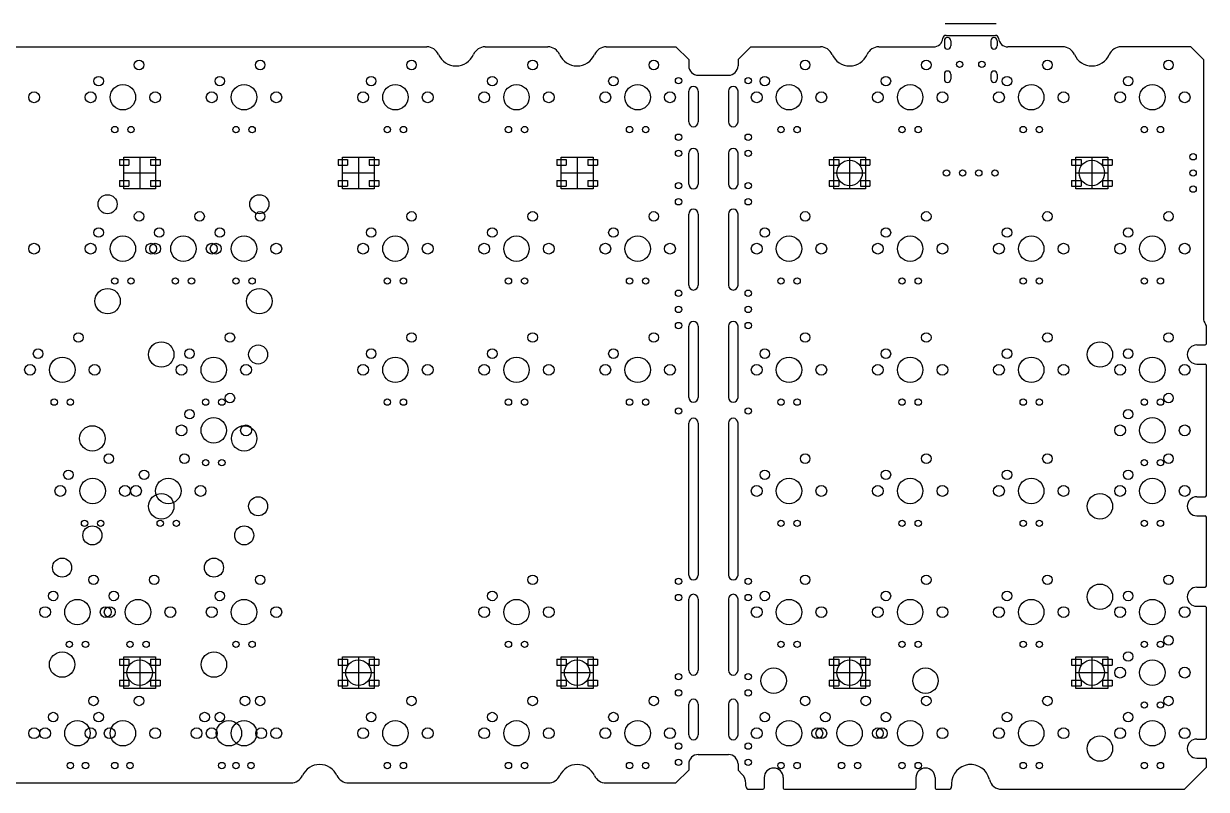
# Model space of a CAD drawing. Header units: millimetres. Extents: x 473 to 899, y 287 to 423.
# Drawn here: x 712.7 to 898.7, y 287.2 to 407.6 of the extents above; entities that cross this region are included whole.
import ezdxf

# ---------------------------------------------------------------- set-up
doc = ezdxf.new("R2010")
doc.units = ezdxf.units.MM
doc.layers.add('b8000', color=220, linetype='Continuous')

msp = doc.modelspace()

# ---------------------------------------------------------------- linework, layer by layer
at = {"layer": 'b8000', "color": 5}
msp.add_line((857.67, 407.58), (865.67, 407.58), dxfattribs=at)
at = {"layer": 'b8000'}
for p, q in [((857.8, 405.73), (865.54, 405.73)), ((704.33, 403.93), (776.12, 403.93)), ((785.29, 403.93), (795.17, 403.93)), ((804.34, 403.93), (815.31, 403.93)), ((815.31, 403.93), (817.31, 401.93)), ((827.07, 403.93), (825.07, 401.93)), ((827.07, 403.93), (838.04, 403.93)), ((847.2, 403.93), (855.81, 403.93)), ((876.14, 403.93), (867.53, 403.93)), ((896.27, 403.93), (885.3, 403.93)), ((896.27, 403.93), (898.27, 401.93)), ((817.31, 401.93), (817.31, 400.93)), ((825.07, 401.93), (825.07, 400.93)), ((898.27, 401.93), (898.27, 361.28)), ((818.81, 399.47), (823.57, 399.47)), ((727.76, 386.2), (727.76, 385.3)), ((727.76, 386.2), (729.26, 386.2)), ((727.76, 385.3), (729.26, 385.3)), ((728.46, 386.6), (733.46, 386.6)), ((728.46, 381.6), (728.46, 386.6)), ((729.26, 386.2), (729.26, 385.3)), ((730.96, 386.6), (730.96, 381.6)), ((732.66, 386.2), (732.66, 385.3)), ((732.66, 386.2), (734.16, 386.2)), ((732.66, 385.3), (734.16, 385.3)), ((733.46, 386.6), (733.46, 381.6)), ((734.16, 386.2), (734.16, 385.3)), ((762.16, 386.2), (762.16, 385.3)), ((762.16, 386.2), (763.66, 386.2)), ((762.16, 385.3), (763.66, 385.3)), ((762.86, 386.6), (767.86, 386.6)), ((762.86, 381.6), (762.86, 386.6)), ((763.66, 386.2), (763.66, 385.3)), ((765.36, 386.6), (765.36, 381.6)), ((767.06, 386.2), (767.06, 385.3)), ((767.06, 386.2), (768.56, 386.2)), ((767.06, 385.3), (768.56, 385.3)), ((767.86, 386.6), (767.86, 381.6)), ((768.56, 386.2), (768.56, 385.3)), ((796.56, 386.2), (796.56, 385.3)), ((796.56, 386.2), (798.06, 386.2)), ((796.56, 385.3), (798.06, 385.3)), ((797.26, 386.6), (802.26, 386.6)), ((797.26, 381.6), (797.26, 386.6)), ((798.06, 386.2), (798.06, 385.3)), ((799.76, 386.6), (799.76, 381.6)), ((801.46, 386.2), (801.46, 385.3)), ((801.46, 386.2), (802.96, 386.2)), ((801.46, 385.3), (802.96, 385.3)), ((802.26, 386.6), (802.26, 381.6)), ((802.96, 386.2), (802.96, 385.3)), ((839.42, 386.2), (839.42, 385.3)), ((839.42, 386.2), (840.92, 386.2)), ((839.42, 385.3), (840.92, 385.3)), ((840.12, 386.6), (845.12, 386.6)), ((840.12, 381.6), (840.12, 386.6)), ((840.92, 386.2), (840.92, 385.3)), ((842.62, 386.6), (842.62, 381.6)), ((844.32, 386.2), (844.32, 385.3)), ((844.32, 386.2), (845.82, 386.2)), ((844.32, 385.3), (845.82, 385.3)), ((845.12, 386.6), (845.12, 381.6)), ((845.82, 386.2), (845.82, 385.3)), ((877.52, 386.2), (877.52, 385.3)), ((877.52, 386.2), (879.02, 386.2)), ((877.52, 385.3), (879.02, 385.3)), ((878.22, 386.6), (883.22, 386.6)), ((878.22, 381.6), (878.22, 386.6)), ((879.02, 386.2), (879.02, 385.3)), ((880.72, 386.6), (880.72, 381.6)), ((882.42, 386.2), (882.42, 385.3)), ((882.42, 386.2), (883.92, 386.2)), ((882.42, 385.3), (883.92, 385.3)), ((883.22, 386.6), (883.22, 381.6)), ((883.92, 386.2), (883.92, 385.3)), ((728.46, 384.1), (733.46, 384.1)), ((762.86, 384.1), (767.86, 384.1)), ((797.26, 384.1), (802.26, 384.1)), ((840.12, 384.1), (845.12, 384.1)), ((878.22, 384.1), (883.22, 384.1)), ((727.76, 382.9), (727.76, 382)), ((727.76, 382.9), (729.26, 382.9)), ((727.76, 382), (729.26, 382)), ((733.46, 381.6), (728.46, 381.6)), ((729.26, 382.9), (729.26, 382)), ((732.66, 382.9), (732.66, 382)), ((732.66, 382.9), (734.16, 382.9)), ((732.66, 382), (734.16, 382)), ((734.16, 382.9), (734.16, 382)), ((762.16, 382.9), (762.16, 382)), ((762.16, 382.9), (763.66, 382.9)), ((762.16, 382), (763.66, 382)), ((767.86, 381.6), (762.86, 381.6)), ((763.66, 382.9), (763.66, 382)), ((767.06, 382.9), (767.06, 382)), ((767.06, 382.9), (768.56, 382.9)), ((767.06, 382), (768.56, 382)), ((768.56, 382.9), (768.56, 382)), ((796.56, 382.9), (796.56, 382)), ((796.56, 382.9), (798.06, 382.9)), ((796.56, 382), (798.06, 382)), ((802.26, 381.6), (797.26, 381.6)), ((798.06, 382.9), (798.06, 382)), ((801.46, 382.9), (801.46, 382)), ((801.46, 382.9), (802.96, 382.9)), ((801.46, 382), (802.96, 382)), ((802.96, 382.9), (802.96, 382)), ((839.42, 382.9), (839.42, 382)), ((839.42, 382.9), (840.92, 382.9)), ((839.42, 382), (840.92, 382)), ((845.12, 381.6), (840.12, 381.6)), ((840.92, 382.9), (840.92, 382)), ((844.32, 382.9), (844.32, 382)), ((844.32, 382.9), (845.82, 382.9)), ((844.32, 382), (845.82, 382)), ((845.82, 382.9), (845.82, 382)), ((877.52, 382.9), (877.52, 382)), ((877.52, 382.9), (879.02, 382.9)), ((877.52, 382), (879.02, 382)), ((883.22, 381.6), (878.22, 381.6)), ((879.02, 382.9), (879.02, 382)), ((882.42, 382.9), (882.42, 382)), ((882.42, 382.9), (883.92, 382.9)), ((882.42, 382), (883.92, 382)), ((883.92, 382.9), (883.92, 382)), ((898.73, 357.25), (898.73, 360)), ((897.23, 357.05), (898.53, 357.05)), ((897.23, 354.05), (898.53, 354.05)), ((898.73, 333.38), (898.73, 353.85)), ((897.23, 333.18), (898.53, 333.18)), ((897.23, 330.18), (898.53, 330.18)), ((898.73, 319.15), (898.73, 329.98)), ((897.23, 318.95), (898.53, 318.95)), ((897.23, 315.95), (898.53, 315.95)), ((898.73, 295.28), (898.73, 315.75)), ((727.76, 307.62), (727.76, 306.72)), ((727.76, 307.62), (729.26, 307.62)), ((728.46, 308.02), (733.46, 308.02)), ((728.46, 303.02), (728.46, 308.02)), ((729.26, 307.62), (729.26, 306.72)), ((730.96, 308.02), (730.96, 303.02)), ((732.66, 307.62), (732.66, 306.72)), ((732.66, 307.62), (734.16, 307.62)), ((733.46, 308.02), (733.46, 303.02)), ((734.16, 307.62), (734.16, 306.72)), ((762.16, 307.62), (762.16, 306.72)), ((762.16, 307.62), (763.66, 307.62)), ((762.86, 308.02), (767.86, 308.02)), ((762.86, 303.02), (762.86, 308.02)), ((763.66, 307.62), (763.66, 306.72)), ((765.36, 308.02), (765.36, 303.02)), ((767.06, 307.62), (767.06, 306.72)), ((767.06, 307.62), (768.56, 307.62)), ((767.86, 308.02), (767.86, 303.02)), ((768.56, 307.62), (768.56, 306.72)), ((796.56, 307.62), (796.56, 306.72)), ((796.56, 307.62), (798.06, 307.62)), ((797.26, 308.02), (802.26, 308.02)), ((797.26, 303.02), (797.26, 308.02)), ((798.06, 307.62), (798.06, 306.72)), ((799.76, 308.02), (799.76, 303.02)), ((801.46, 307.62), (801.46, 306.72)), ((801.46, 307.62), (802.96, 307.62)), ((802.26, 308.02), (802.26, 303.02)), ((802.96, 307.62), (802.96, 306.72)), ((839.42, 307.62), (839.42, 306.72)), ((839.42, 307.62), (840.92, 307.62)), ((840.12, 308.02), (845.12, 308.02)), ((840.12, 303.02), (840.12, 308.02)), ((840.92, 307.62), (840.92, 306.72)), ((842.62, 308.02), (842.62, 303.02)), ((844.32, 307.62), (844.32, 306.72)), ((844.32, 307.62), (845.82, 307.62)), ((845.12, 308.02), (845.12, 303.02)), ((845.82, 307.62), (845.82, 306.72)), ((877.52, 307.62), (877.52, 306.72)), ((877.52, 307.62), (879.02, 307.62)), ((878.22, 308.02), (883.22, 308.02)), ((878.22, 303.02), (878.22, 308.02)), ((879.02, 307.62), (879.02, 306.72)), ((880.72, 308.02), (880.72, 303.02)), ((882.42, 307.62), (882.42, 306.72)), ((882.42, 307.62), (883.92, 307.62)), ((883.22, 308.02), (883.22, 303.02)), ((883.92, 307.62), (883.92, 306.72)), ((727.76, 306.72), (729.26, 306.72)), ((728.46, 305.52), (733.46, 305.52)), ((732.66, 306.72), (734.16, 306.72)), ((762.16, 306.72), (763.66, 306.72)), ((762.86, 305.52), (767.86, 305.52)), ((767.06, 306.72), (768.56, 306.72)), ((796.56, 306.72), (798.06, 306.72)), ((797.26, 305.52), (802.26, 305.52)), ((801.46, 306.72), (802.96, 306.72)), ((839.42, 306.72), (840.92, 306.72)), ((840.12, 305.52), (845.12, 305.52)), ((844.32, 306.72), (845.82, 306.72)), ((877.52, 306.72), (879.02, 306.72)), ((878.22, 305.52), (883.22, 305.52)), ((882.42, 306.72), (883.92, 306.72)), ((727.76, 304.32), (727.76, 303.42)), ((727.76, 304.32), (729.26, 304.32)), ((727.76, 303.42), (729.26, 303.42)), ((729.26, 304.32), (729.26, 303.42)), ((732.66, 304.32), (732.66, 303.42)), ((732.66, 304.32), (734.16, 304.32)), ((732.66, 303.42), (734.16, 303.42)), ((734.16, 304.32), (734.16, 303.42)), ((762.16, 304.32), (762.16, 303.42)), ((762.16, 304.32), (763.66, 304.32)), ((762.16, 303.42), (763.66, 303.42)), ((763.66, 304.32), (763.66, 303.42)), ((767.06, 304.32), (767.06, 303.42)), ((767.06, 304.32), (768.56, 304.32)), ((767.06, 303.42), (768.56, 303.42)), ((768.56, 304.32), (768.56, 303.42)), ((796.56, 304.32), (796.56, 303.42)), ((796.56, 304.32), (798.06, 304.32)), ((796.56, 303.42), (798.06, 303.42)), ((798.06, 304.32), (798.06, 303.42)), ((801.46, 304.32), (801.46, 303.42)), ((801.46, 304.32), (802.96, 304.32)), ((801.46, 303.42), (802.96, 303.42)), ((802.96, 304.32), (802.96, 303.42)), ((839.42, 304.32), (839.42, 303.42)), ((839.42, 304.32), (840.92, 304.32)), ((839.42, 303.42), (840.92, 303.42)), ((840.92, 304.32), (840.92, 303.42)), ((844.32, 304.32), (844.32, 303.42)), ((844.32, 304.32), (845.82, 304.32)), ((844.32, 303.42), (845.82, 303.42)), ((845.82, 304.32), (845.82, 303.42)), ((877.52, 304.32), (877.52, 303.42)), ((877.52, 304.32), (879.02, 304.32)), ((877.52, 303.42), (879.02, 303.42)), ((879.02, 304.32), (879.02, 303.42)), ((882.42, 304.32), (882.42, 303.42)), ((882.42, 304.32), (883.92, 304.32)), ((882.42, 303.42), (883.92, 303.42)), ((883.92, 304.32), (883.92, 303.42)), ((733.46, 303.02), (728.46, 303.02)), ((767.86, 303.02), (762.86, 303.02)), ((802.26, 303.02), (797.26, 303.02)), ((845.12, 303.02), (840.12, 303.02)), ((883.22, 303.02), (878.22, 303.02)), ((897.23, 295.08), (898.53, 295.08)), ((818.81, 292.63), (823.57, 292.63)), ((897.23, 292.08), (898.53, 292.08)), ((817.31, 291.17), (817.31, 290.17)), ((825.07, 291.17), (825.07, 290.17)), ((898.73, 290.63), (895.27, 287.17)), ((898.73, 290.63), (898.73, 291.88)), ((817.31, 290.17), (815.31, 288.17)), ((825.07, 290.17), (825.71, 289.52)), ((829.18, 289.01), (829.18, 287.37)), ((832.18, 289.01), (832.18, 287.37)), ((853.06, 289.01), (853.06, 287.37)), ((856.06, 289.01), (856.06, 287.37)), ((676.67, 288.17), (754.74, 288.17)), ((763.81, 288.17), (795.22, 288.17)), ((804.29, 288.17), (815.31, 288.17)), ((826.3, 287.67), (826.3, 288.11)), ((826.8, 287.17), (828.98, 287.17)), ((832.38, 287.17), (852.86, 287.17)), ((856.26, 287.17), (858.17, 287.17)), ((858.67, 288.07), (858.67, 287.67)), ((866.55, 287.17), (895.27, 287.17))]:
    msp.add_line(p, q, dxfattribs=at)
at = {"layer": 'b8000', "color": 2}
for p, q in [((857.52, 404.88), (857.52, 404.08)), ((858.52, 404.88), (858.52, 404.08)), ((864.82, 404.88), (864.82, 404.08)), ((865.82, 404.88), (865.82, 404.08)), ((857.52, 399.63), (857.52, 398.83)), ((858.52, 399.63), (858.52, 398.83)), ((864.82, 399.63), (864.82, 398.83)), ((865.82, 399.63), (865.82, 398.83)), ((817.31, 392.12), (817.31, 396.97)), ((818.81, 396.97), (818.81, 392.12)), ((823.57, 396.97), (823.57, 392.12)), ((825.07, 392.12), (825.07, 396.97)), ((817.31, 382.36), (817.31, 387.22)), ((818.81, 387.22), (818.81, 382.36)), ((823.57, 387.22), (823.57, 382.36)), ((825.07, 382.36), (825.07, 387.22)), ((817.31, 366.44), (817.31, 377.64)), ((818.81, 377.64), (818.81, 366.44)), ((823.57, 377.64), (823.57, 366.44)), ((825.07, 366.44), (825.07, 377.64)), ((817.31, 348.81), (817.31, 360.01)), ((818.81, 360.01), (818.81, 348.81)), ((823.57, 360.01), (823.57, 348.81)), ((825.07, 348.81), (825.07, 360.01)), ((817.31, 320.87), (817.31, 344.77)), ((818.81, 344.77), (818.81, 320.87)), ((823.57, 344.77), (823.57, 320.87)), ((825.07, 320.87), (825.07, 344.77)), ((817.31, 305.89), (817.31, 317.09)), ((818.81, 317.09), (818.81, 305.89)), ((823.57, 317.09), (823.57, 305.89)), ((825.07, 305.89), (825.07, 317.09)), ((817.31, 295.72), (817.31, 300.58)), ((818.81, 300.58), (818.81, 295.72)), ((823.57, 300.58), (823.57, 295.72)), ((825.07, 295.72), (825.07, 300.58))]:
    msp.add_line(p, q, dxfattribs=at)
at = {"layer": 'b8000'}
for centre, radius in [((730.86, 401.08), 0.75), ((749.91, 401.08), 0.75), ((773.72, 401.08), 0.75), ((792.77, 401.08), 0.75), ((811.82, 401.08), 0.75), ((835.63, 401.08), 0.75), ((854.68, 401.08), 0.75), ((873.73, 401.08), 0.75), ((892.78, 401.08), 0.75), ((724.51, 398.54), 0.75), ((743.56, 398.54), 0.75), ((767.37, 398.54), 0.75), ((786.42, 398.54), 0.75), ((805.47, 398.54), 0.75), ((829.28, 398.54), 0.75), ((848.33, 398.54), 0.75), ((867.38, 398.54), 0.75), ((886.43, 398.54), 0.75), ((714.35, 396), 0.85), ((723.24, 396), 0.85), ((728.32, 396), 2), ((733.4, 396), 0.85), ((742.29, 396), 0.85), ((747.37, 396), 2), ((752.45, 396), 0.85), ((766.1, 396), 0.85), ((771.18, 396), 2), ((776.26, 396), 0.85), ((785.15, 396), 0.85), ((790.23, 396), 2), ((795.31, 396), 0.85), ((804.2, 396), 0.85), ((809.28, 396), 2), ((814.36, 396), 0.85), ((828.01, 396), 0.85), ((833.09, 396), 2), ((838.17, 396), 0.85), ((847.06, 396), 0.85), ((852.14, 396), 2), ((857.22, 396), 0.85), ((866.11, 396), 0.85), ((871.19, 396), 2), ((876.27, 396), 0.85), ((885.16, 396), 0.85), ((890.24, 396), 2), ((895.32, 396), 0.85), ((727.05, 390.92), 0.5), ((729.59, 390.92), 0.5), ((746.1, 390.92), 0.5), ((748.64, 390.92), 0.5), ((769.91, 390.92), 0.5), ((772.45, 390.92), 0.5), ((788.96, 390.92), 0.5), ((791.5, 390.92), 0.5), ((808.01, 390.92), 0.5), ((810.55, 390.92), 0.5), ((831.82, 390.92), 0.5), ((834.36, 390.92), 0.5), ((850.87, 390.92), 0.5), ((853.41, 390.92), 0.5), ((869.92, 390.92), 0.5), ((872.46, 390.92), 0.5), ((888.97, 390.92), 0.5), ((891.51, 390.92), 0.5), ((842.62, 384.1), 2), ((880.72, 384.1), 2), ((725.91, 379.18), 1.5), ((749.78, 379.18), 1.5), ((730.86, 377.27), 0.75), ((740.38, 377.27), 0.75), ((749.91, 377.27), 0.75), ((773.72, 377.27), 0.75), ((792.77, 377.27), 0.75), ((811.82, 377.27), 0.75), ((835.63, 377.27), 0.75), ((854.68, 377.27), 0.75), ((873.73, 377.27), 0.75), ((892.78, 377.27), 0.75), ((724.51, 374.73), 0.75), ((728.32, 372.19), 2), ((734.03, 374.73), 0.75), ((737.84, 372.19), 2), ((743.56, 374.73), 0.75), ((747.37, 372.19), 2), ((767.37, 374.73), 0.75), ((771.18, 372.19), 2), ((786.42, 374.73), 0.75), ((790.23, 372.19), 2), ((805.47, 374.73), 0.75), ((809.28, 372.19), 2), ((829.28, 374.73), 0.75), ((833.09, 372.19), 2), ((848.33, 374.73), 0.75), ((852.14, 372.19), 2), ((867.38, 374.73), 0.75), ((871.19, 372.19), 2), ((886.43, 374.73), 0.75), ((890.24, 372.19), 2), ((714.35, 372.19), 0.85), ((723.24, 372.19), 0.85), ((732.76, 372.19), 0.85), ((733.4, 372.19), 0.85), ((742.29, 372.19), 0.85), ((742.92, 372.19), 0.85), ((752.45, 372.19), 0.85), ((766.1, 372.19), 0.85), ((776.26, 372.19), 0.85), ((785.15, 372.19), 0.85), ((795.31, 372.19), 0.85), ((804.2, 372.19), 0.85), ((814.36, 372.19), 0.85), ((828.01, 372.19), 0.85), ((838.17, 372.19), 0.85), ((847.06, 372.19), 0.85), ((857.22, 372.19), 0.85), ((866.11, 372.19), 0.85), ((876.27, 372.19), 0.85), ((885.16, 372.19), 0.85), ((895.32, 372.19), 0.85), ((727.05, 367.11), 0.5), ((729.59, 367.11), 0.5), ((736.57, 367.11), 0.5), ((739.11, 367.11), 0.5), ((746.1, 367.11), 0.5), ((748.64, 367.11), 0.5), ((769.91, 367.11), 0.5), ((772.45, 367.11), 0.5), ((788.96, 367.11), 0.5), ((791.5, 367.11), 0.5), ((808.01, 367.11), 0.5), ((810.55, 367.11), 0.5), ((831.82, 367.11), 0.5), ((834.36, 367.11), 0.5), ((850.87, 367.11), 0.5), ((853.41, 367.11), 0.5), ((869.92, 367.11), 0.5), ((872.46, 367.11), 0.5), ((888.97, 367.11), 0.5), ((891.51, 367.11), 0.5), ((725.91, 363.94), 2), ((749.78, 363.94), 2), ((721.33, 358.22), 0.75), ((734.35, 355.55), 2), ((745.15, 358.22), 0.75), ((773.72, 358.22), 0.75), ((792.77, 358.22), 0.75), ((811.82, 358.22), 0.75), ((835.63, 358.22), 0.75), ((854.68, 358.22), 0.75), ((873.73, 358.22), 0.75), ((881.99, 355.55), 2), ((892.78, 358.22), 0.75), ((714.98, 355.68), 0.75), ((738.8, 355.68), 0.75), ((749.59, 355.55), 1.5), ((767.37, 355.68), 0.75), ((786.42, 355.68), 0.75), ((805.47, 355.68), 0.75), ((829.28, 355.68), 0.75), ((848.33, 355.68), 0.75), ((867.38, 355.68), 0.75), ((886.43, 355.68), 0.75), ((713.71, 353.14), 0.85), ((718.79, 353.14), 2), ((723.87, 353.14), 0.85), ((737.53, 353.14), 0.85), ((742.61, 353.14), 2), ((747.69, 353.14), 0.85), ((766.1, 353.14), 0.85), ((771.18, 353.14), 2), ((776.26, 353.14), 0.85), ((785.15, 353.14), 0.85), ((790.23, 353.14), 2), ((795.31, 353.14), 0.85), ((804.2, 353.14), 0.85), ((809.28, 353.14), 2), ((814.36, 353.14), 0.85), ((828.01, 353.14), 0.85), ((833.09, 353.14), 2), ((838.17, 353.14), 0.85), ((847.06, 353.14), 0.85), ((852.14, 353.14), 2), ((857.22, 353.14), 0.85), ((866.11, 353.14), 0.85), ((871.19, 353.14), 2), ((876.27, 353.14), 0.85), ((885.16, 353.14), 0.85), ((890.24, 353.14), 2), ((895.32, 353.14), 0.85), ((717.52, 348.06), 0.5), ((720.06, 348.06), 0.5), ((741.34, 348.06), 0.5), ((743.88, 348.06), 0.5), ((745.15, 348.7), 0.75), ((769.91, 348.06), 0.5), ((772.45, 348.06), 0.5), ((788.96, 348.06), 0.5), ((791.5, 348.06), 0.5), ((808.01, 348.06), 0.5), ((810.55, 348.06), 0.5), ((831.82, 348.06), 0.5), ((834.36, 348.06), 0.5), ((850.87, 348.06), 0.5), ((853.41, 348.06), 0.5), ((869.92, 348.06), 0.5), ((872.46, 348.06), 0.5), ((888.97, 348.06), 0.5), ((891.51, 348.06), 0.5), ((892.78, 348.7), 0.75), ((738.8, 346.16), 0.75), ((886.43, 346.16), 0.75), ((723.52, 342.35), 2), ((737.53, 343.62), 0.85), ((747.4, 342.35), 2), ((747.69, 343.62), 0.85), ((885.16, 343.62), 0.85), ((895.32, 343.62), 0.85), ((726.1, 339.17), 0.75), ((738, 339.17), 0.75), ((741.34, 338.54), 0.5), ((743.88, 338.54), 0.5), ((835.63, 339.17), 0.75), ((854.68, 339.17), 0.75), ((873.73, 339.17), 0.75), ((888.97, 338.54), 0.5), ((891.51, 338.54), 0.5), ((892.78, 339.17), 0.75), ((719.75, 336.63), 0.75), ((731.65, 336.63), 0.75), ((829.28, 336.63), 0.75), ((848.33, 336.63), 0.75), ((867.38, 336.63), 0.75), ((886.43, 336.63), 0.75), ((718.48, 334.09), 0.85), ((723.56, 334.09), 2), ((728.64, 334.09), 0.85), ((730.38, 334.09), 0.85), ((735.46, 334.09), 2), ((740.54, 334.09), 0.85), ((828.01, 334.09), 0.85), ((833.09, 334.09), 2), ((838.17, 334.09), 0.85), ((847.06, 334.09), 0.85), ((852.14, 334.09), 2), ((857.22, 334.09), 0.85), ((866.11, 334.09), 0.85), ((871.19, 334.09), 2), ((876.27, 334.09), 0.85), ((885.16, 334.09), 0.85), ((895.32, 334.09), 0.85), ((734.35, 331.68), 2), ((749.59, 331.68), 1.5), ((881.99, 331.68), 2), ((722.29, 329.01), 0.5), ((724.83, 329.01), 0.5), ((734.19, 329.01), 0.5), ((736.73, 329.01), 0.5), ((831.82, 329.01), 0.5), ((834.36, 329.01), 0.5), ((850.87, 329.01), 0.5), ((853.41, 329.01), 0.5), ((869.92, 329.01), 0.5), ((872.46, 329.01), 0.5), ((888.97, 329.01), 0.5), ((891.51, 329.01), 0.5), ((723.52, 327.11), 1.5), ((747.4, 327.11), 1.5), ((718.76, 322.03), 1.5), ((742.64, 322.03), 1.5), ((723.71, 320.12), 0.75), ((733.24, 320.12), 0.75), ((749.91, 320.12), 0.75), ((792.77, 320.12), 0.75), ((835.63, 320.12), 0.75), ((854.68, 320.12), 0.75), ((873.73, 320.12), 0.75), ((892.78, 320.12), 0.75), ((717.36, 317.58), 0.75), ((726.89, 317.58), 0.75), ((743.56, 317.58), 0.75), ((786.42, 317.58), 0.75), ((829.28, 317.58), 0.75), ((848.33, 317.58), 0.75), ((867.38, 317.58), 0.75), ((881.99, 317.45), 2), ((886.43, 317.58), 0.75), ((747.37, 315.04), 2), ((790.23, 315.04), 2), ((833.09, 315.04), 2), ((852.14, 315.04), 2), ((871.19, 315.04), 2), ((890.24, 315.04), 2), ((716.09, 315.04), 0.85), ((725.62, 315.04), 0.85), ((726.25, 315.04), 0.85), ((735.78, 315.04), 0.85), ((742.29, 315.04), 0.85), ((752.45, 315.04), 0.85), ((785.15, 315.04), 0.85), ((795.31, 315.04), 0.85), ((828.01, 315.04), 0.85), ((838.17, 315.04), 0.85), ((847.06, 315.04), 0.85), ((857.22, 315.04), 0.85), ((866.11, 315.04), 0.85), ((876.27, 315.04), 0.85), ((885.16, 315.04), 0.85), ((895.32, 315.04), 0.85), ((892.78, 310.6), 0.75), ((719.9, 309.96), 0.5), ((722.44, 309.96), 0.5), ((729.43, 309.96), 0.5), ((731.97, 309.96), 0.5), ((746.1, 309.96), 0.5), ((748.64, 309.96), 0.5), ((788.96, 309.96), 0.5), ((791.5, 309.96), 0.5), ((831.82, 309.96), 0.5), ((834.36, 309.96), 0.5), ((850.87, 309.96), 0.5), ((853.41, 309.96), 0.5), ((869.92, 309.96), 0.5), ((872.46, 309.96), 0.5), ((886.43, 308.06), 0.75), ((888.97, 309.96), 0.5), ((891.51, 309.96), 0.5), ((718.76, 306.79), 2), ((730.96, 305.52), 2), ((742.64, 306.79), 2), ((765.36, 305.52), 2), ((799.76, 305.52), 2), ((842.62, 305.52), 2), ((880.72, 305.52), 2), ((830.68, 304.25), 2), ((854.56, 304.25), 2), ((885.16, 305.52), 0.85), ((895.32, 305.52), 0.85), ((723.71, 301.07), 0.75), ((730.86, 301.07), 0.75), ((747.53, 301.07), 0.75), ((749.91, 301.07), 0.75), ((773.72, 301.07), 0.75), ((792.77, 301.07), 0.75), ((811.82, 301.07), 0.75), ((835.63, 301.07), 0.75), ((845.16, 301.07), 0.75), ((854.68, 301.07), 0.75), ((873.73, 301.07), 0.75), ((892.78, 301.07), 0.75), ((888.97, 300.44), 0.5), ((891.51, 300.44), 0.5), ((717.36, 298.53), 0.75), ((721.17, 295.99), 2), ((724.51, 298.53), 0.75), ((741.18, 298.53), 0.75), ((743.56, 298.53), 0.75), ((744.99, 295.99), 2), ((767.37, 298.53), 0.75), ((771.18, 295.99), 2), ((786.42, 298.53), 0.75), ((790.23, 295.99), 2), ((805.47, 298.53), 0.75), ((809.28, 295.99), 2), ((829.28, 298.53), 0.75), ((838.81, 298.53), 0.75), ((848.33, 298.53), 0.75), ((852.14, 295.99), 2), ((867.38, 298.53), 0.75), ((871.19, 295.99), 2), ((886.43, 298.53), 0.75), ((714.35, 295.99), 0.85), ((716.09, 295.99), 0.85), ((723.24, 295.99), 0.85), ((726.25, 295.99), 0.85), ((733.4, 295.99), 0.85), ((739.91, 295.99), 0.85), ((742.29, 295.99), 0.85), ((750.07, 295.99), 0.85), ((752.45, 295.99), 0.85), ((766.1, 295.99), 0.85), ((776.26, 295.99), 0.85), ((785.15, 295.99), 0.85), ((795.31, 295.99), 0.85), ((804.2, 295.99), 0.85), ((814.36, 295.99), 0.85), ((828.01, 295.99), 0.85), ((837.54, 295.99), 0.85), ((838.17, 295.99), 0.85), ((847.06, 295.99), 0.85), ((847.7, 295.99), 0.85), ((857.22, 295.99), 0.85), ((866.11, 295.99), 0.85), ((876.27, 295.99), 0.85), ((885.16, 295.99), 0.85), ((895.32, 295.99), 0.85), ((881.99, 293.58), 2), ((720.06, 290.91), 0.5), ((722.44, 290.91), 0.5), ((727.05, 290.91), 0.5), ((729.43, 290.91), 0.5), ((743.88, 290.91), 0.5), ((746.1, 290.91), 0.5), ((748.48, 290.91), 0.5), ((769.91, 290.91), 0.5), ((772.45, 290.91), 0.5), ((788.96, 290.91), 0.5), ((791.5, 290.91), 0.5), ((808.01, 290.91), 0.5), ((810.55, 290.91), 0.5), ((831.82, 290.91), 0.5), ((834.36, 290.91), 0.5), ((841.35, 290.91), 0.5), ((843.89, 290.91), 0.5), ((850.87, 290.91), 0.5), ((853.41, 290.91), 0.5), ((869.92, 290.91), 0.5), ((872.46, 290.91), 0.5), ((888.97, 290.91), 0.5), ((891.51, 290.91), 0.5)]:
    msp.add_circle(centre, radius, dxfattribs=at)
at = {"layer": 'b8000', "color": 2, "linetype": 'Continuous'}
for centre in [(859.92, 401.18), (863.42, 401.18), (815.71, 398.61), (826.67, 398.61), (815.71, 389.72), (826.67, 389.72), (815.71, 387.18), (826.67, 387.18), (896.65, 386.64), (857.86, 384.1), (860.4, 384.1), (862.94, 384.1), (865.48, 384.1), (896.65, 384.1), (815.71, 382.1), (826.67, 382.1), (896.65, 381.56), (815.71, 379.56), (826.67, 379.56), (815.71, 365.18), (826.67, 365.18), (815.71, 362.64), (826.67, 362.64), (815.71, 360.1), (826.67, 360.1), (815.71, 346.66), (826.67, 346.66), (815.71, 319.87), (826.67, 319.87), (815.71, 317.33), (826.67, 317.33), (815.71, 304.88), (826.67, 304.88), (815.71, 302.34), (826.67, 302.34), (815.71, 293.96), (826.67, 293.96), (815.71, 291.42), (826.67, 291.42)]:
    msp.add_circle(centre, 0.5, dxfattribs=at)
at = {"layer": 'b8000', "color": 4}
for centre in [(742.61, 343.62), (890.24, 343.62), (890.24, 334.09), (721.17, 315.04), (730.7, 315.04), (890.24, 305.52), (728.32, 295.99), (747.37, 295.99), (833.09, 295.99), (842.62, 295.99), (890.24, 295.99)]:
    msp.add_circle(centre, 2, dxfattribs=at)
at = {"layer": 'b8000'}
for centre, radius, start, end in [((857.8, 405.23), 0.5, 90, 174.2608), ((865.54, 405.23), 0.5, 5.7392, 90), ((776.12, 401.93), 2, 23.5782, 90), ((785.29, 401.93), 2, 90, 156.4218), ((795.17, 401.93), 2, 23.5782, 90), ((804.34, 401.93), 2, 90, 156.4218), ((838.04, 401.93), 2, 23.5782, 90), ((847.2, 401.93), 2, 90, 156.4218), ((855.81, 405.43), 1.5, 270, 354.2608), ((867.53, 405.43), 1.5, 185.7392, 270), ((876.14, 401.93), 2, 23.5782, 90), ((885.3, 401.93), 2, 90, 156.4218), ((780.71, 403.93), 3, 203.5782, 336.4218), ((799.76, 403.93), 3, 203.5782, 336.4218), ((842.62, 403.93), 3, 203.5782, 336.4218), ((880.72, 403.93), 3, 203.5782, 336.4218), ((818.81, 400.97), 1.5, 181.5281, 270), ((823.57, 400.97), 1.5, 270, 358.4719), ((899.77, 361.28), 1.5, 180, 219.6461), ((898.23, 360), 0.5, 0, 39.6461), ((898.53, 357.25), 0.2, 270, 0), ((897.23, 355.55), 1.5, 90, 270), ((898.53, 353.85), 0.2, 0, 90), ((897.23, 331.68), 1.5, 90, 270), ((898.53, 333.38), 0.2, 270, 0), ((898.53, 329.98), 0.2, 0, 90), ((897.23, 317.45), 1.5, 90, 270), ((898.53, 319.15), 0.2, 270, 0), ((898.53, 315.75), 0.2, 0, 90), ((897.23, 293.58), 1.5, 90, 270), ((898.53, 295.28), 0.2, 270, 0), ((818.81, 291.13), 1.5, 90, 178.4719), ((823.57, 291.13), 1.5, 1.5281, 90), ((898.53, 291.88), 0.2, 0, 90), ((759.27, 288.07), 3, 24.8346, 155.1654), ((799.76, 288.07), 3, 24.8346, 155.1654), ((830.68, 289.01), 1.5, 0, 180), ((854.56, 289.01), 1.5, 0, 180), ((861.67, 288.07), 3, 12.709, 180), ((754.74, 290.17), 2, 270, 335.1654), ((763.81, 290.17), 2, 204.8346, 270), ((795.22, 290.17), 2, 270, 335.1654), ((804.29, 290.17), 2, 204.8346, 270), ((824.3, 288.11), 2, 0, 45), ((866.55, 289.17), 2, 192.709, 270), ((826.8, 287.67), 0.5, 180, 270), ((828.98, 287.37), 0.2, 270, 0), ((832.38, 287.37), 0.2, 180, 270), ((852.86, 287.37), 0.2, 270, 0), ((856.26, 287.37), 0.2, 180, 270), ((858.17, 287.67), 0.5, 270, 0)]:
    msp.add_arc(centre, radius, start, end, dxfattribs=at)
at = {"layer": 'b8000', "color": 2, "linetype": 'Continuous'}
for centre, radius, start, end in [((858.02, 404.88), 0.5, 0, 180), ((858.02, 404.08), 0.5, 180, 0), ((865.32, 404.88), 0.5, 0, 180), ((865.32, 404.08), 0.5, 180, 0), ((858.02, 399.63), 0.5, 0, 180), ((865.32, 399.63), 0.5, 0, 180), ((858.02, 398.83), 0.5, 180, 0), ((865.32, 398.83), 0.5, 180, 0), ((818.06, 396.97), 0.75, 0, 180), ((824.32, 396.97), 0.75, 0, 180), ((818.06, 392.12), 0.75, 180, 0), ((824.32, 392.12), 0.75, 180, 0), ((818.06, 387.22), 0.75, 0, 180), ((824.32, 387.22), 0.75, 0, 180), ((818.06, 382.36), 0.75, 180, 0), ((824.32, 382.36), 0.75, 180, 0), ((818.06, 377.64), 0.75, 0, 180), ((824.32, 377.64), 0.75, 0, 180), ((818.06, 366.44), 0.75, 180, 0), ((824.32, 366.44), 0.75, 180, 0), ((818.06, 360.01), 0.75, 0, 180), ((824.32, 360.01), 0.75, 0, 180), ((818.06, 348.81), 0.75, 180, 0), ((824.32, 348.81), 0.75, 180, 0), ((818.06, 344.77), 0.75, 0, 180), ((824.32, 344.77), 0.75, 0, 180), ((818.06, 320.87), 0.75, 180, 0), ((824.32, 320.87), 0.75, 180, 0), ((818.06, 317.09), 0.75, 0, 180), ((824.32, 317.09), 0.75, 0, 180), ((818.06, 305.89), 0.75, 180, 0), ((824.32, 305.89), 0.75, 180, 0), ((818.06, 300.58), 0.75, 0, 180), ((824.32, 300.58), 0.75, 0, 180), ((818.06, 295.72), 0.75, 180, 0), ((824.32, 295.72), 0.75, 180, 0)]:
    msp.add_arc(centre, radius, start, end, dxfattribs=at)

doc.saveas('drawing.dxf')
